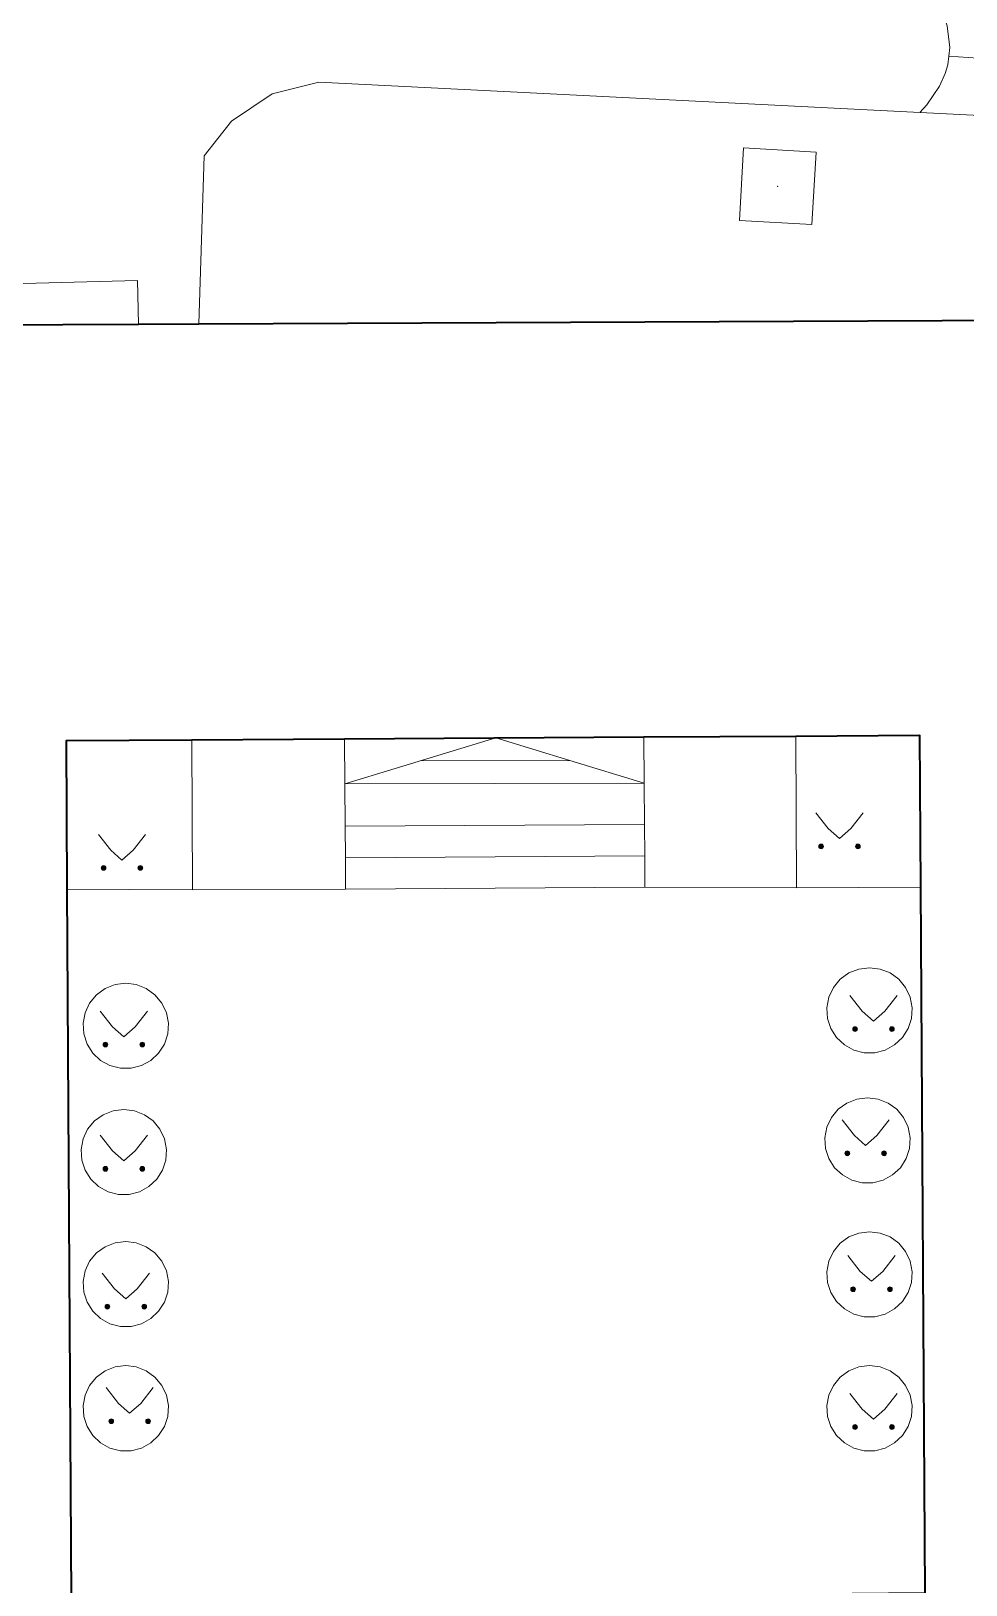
# Model space of a CAD drawing. Extents: x 1000 to 4000, y -5000 to -1000.
# Drawn here: x 1511.5 to 1550.1, y -4227.2 to -4163 of the extents above; entities that cross this region are included whole.
import ezdxf

# ---------------------------------------------------------------- set-up
doc = ezdxf.new("R2010")
doc.units = 0
doc.header["$MEASUREMENT"] = 0
for name, color, linetype in [('СЛОЙ_24', 7, 'CONTINUOUS'), ('СЛОЙ_3', 7, 'CONTINUOUS'), ('СЛОЙ_41', 7, 'CONTINUOUS'), ('СЛОЙ_50', 7, 'CONTINUOUS'), ('СЛОЙ_6', 7, 'CONTINUOUS'), ('СЛОЙ_7', 7, 'CONTINUOUS')]:
    doc.layers.add(name, color=color, linetype=linetype)

msp = doc.modelspace()

# ---------------------------------------------------------------- linework, layer by layer
at = {"layer": 'СЛОЙ_24', "color": 253, "linetype": 'Continuous', "lineweight": 0}
for p, q in [((1543.125, -4198.39), (1548.248, -4198.36)), ((1518.155, -4198.48), (1512.986, -4198.444))]:
    msp.add_line(p, q, dxfattribs=at)
for points in [[(1523.377, -4165.075), (1521.451, -4165.557), (1519.766, -4166.681), (1518.642, -4168.126), (1518.426, -4175.066)], [(1523.377, -4165.075), (1554.519, -4166.64), (1560.056, -4167.845), (1562.384, -4168.326)]]:
    msp.add_lwpolyline(points, dxfattribs=at)
for points in [[(1546.137, -4201.697), (1546.576, -4201.753), (1546.988, -4201.916), (1547.346, -4202.176), (1547.628, -4202.517), (1547.817, -4202.918), (1547.9, -4203.353), (1547.872, -4203.795), (1547.735, -4204.216), (1547.498, -4204.589), (1547.175, -4204.893), (1546.787, -4205.106), (1546.358, -4205.216), (1545.916, -4205.216), (1545.487, -4205.106), (1545.099, -4204.893), (1544.776, -4204.589), (1544.539, -4204.216), (1544.402, -4203.795), (1544.374, -4203.353), (1544.457, -4202.918), (1544.646, -4202.517), (1544.928, -4202.176), (1545.286, -4201.916), (1545.698, -4201.753)], [(1515.399, -4202.34), (1515.838, -4202.395), (1516.25, -4202.558), (1516.608, -4202.818), (1516.89, -4203.159), (1517.079, -4203.56), (1517.162, -4203.995), (1517.134, -4204.437), (1516.997, -4204.858), (1516.76, -4205.232), (1516.437, -4205.535), (1516.049, -4205.748), (1515.62, -4205.858), (1515.178, -4205.858), (1514.749, -4205.748), (1514.361, -4205.535), (1514.038, -4205.232), (1513.801, -4204.858), (1513.664, -4204.437), (1513.636, -4203.995), (1513.719, -4203.56), (1513.908, -4203.159), (1514.19, -4202.818), (1514.548, -4202.558), (1514.96, -4202.395)], [(1546.057, -4207.076), (1546.496, -4207.132), (1546.908, -4207.295), (1547.266, -4207.555), (1547.548, -4207.896), (1547.736, -4208.297), (1547.819, -4208.732), (1547.792, -4209.174), (1547.655, -4209.595), (1547.418, -4209.968), (1547.095, -4210.271), (1546.707, -4210.485), (1546.278, -4210.595), (1545.835, -4210.595), (1545.406, -4210.485), (1545.019, -4210.271), (1544.696, -4209.968), (1544.459, -4209.595), (1544.322, -4209.174), (1544.294, -4208.732), (1544.377, -4208.297), (1544.565, -4207.896), (1544.848, -4207.555), (1545.206, -4207.295), (1545.617, -4207.132)], [(1515.319, -4207.558), (1515.758, -4207.614), (1516.17, -4207.777), (1516.528, -4208.037), (1516.81, -4208.378), (1516.999, -4208.778), (1517.081, -4209.213), (1517.054, -4209.655), (1516.917, -4210.076), (1516.68, -4210.45), (1516.357, -4210.753), (1515.969, -4210.966), (1515.54, -4211.077), (1515.097, -4211.077), (1514.669, -4210.966), (1514.281, -4210.753), (1513.958, -4210.45), (1513.721, -4210.076), (1513.584, -4209.655), (1513.556, -4209.213), (1513.639, -4208.778), (1513.827, -4208.378), (1514.11, -4208.037), (1514.468, -4207.777), (1514.88, -4207.614)], [(1515.399, -4213.017), (1515.838, -4213.073), (1516.25, -4213.236), (1516.608, -4213.496), (1516.89, -4213.837), (1517.079, -4214.238), (1517.162, -4214.673), (1517.134, -4215.114), (1516.997, -4215.536), (1516.76, -4215.909), (1516.437, -4216.212), (1516.049, -4216.426), (1515.62, -4216.536), (1515.178, -4216.536), (1514.749, -4216.426), (1514.361, -4216.212), (1514.038, -4215.909), (1513.801, -4215.536), (1513.664, -4215.114), (1513.636, -4214.673), (1513.719, -4214.238), (1513.908, -4213.837), (1514.19, -4213.496), (1514.548, -4213.236), (1514.96, -4213.073)], [(1546.137, -4212.616), (1546.576, -4212.671), (1546.988, -4212.834), (1547.346, -4213.095), (1547.628, -4213.436), (1547.817, -4213.836), (1547.9, -4214.271), (1547.872, -4214.713), (1547.735, -4215.134), (1547.498, -4215.508), (1547.175, -4215.811), (1546.787, -4216.024), (1546.358, -4216.134), (1545.916, -4216.134), (1545.487, -4216.024), (1545.099, -4215.811), (1544.776, -4215.508), (1544.539, -4215.134), (1544.402, -4214.713), (1544.374, -4214.271), (1544.457, -4213.836), (1544.646, -4213.436), (1544.928, -4213.095), (1545.286, -4212.834), (1545.698, -4212.671)], [(1515.399, -4218.155), (1515.838, -4218.211), (1516.25, -4218.374), (1516.608, -4218.634), (1516.89, -4218.975), (1517.079, -4219.376), (1517.162, -4219.811), (1517.134, -4220.253), (1516.997, -4220.674), (1516.76, -4221.047), (1516.437, -4221.351), (1516.049, -4221.564), (1515.62, -4221.674), (1515.178, -4221.674), (1514.749, -4221.564), (1514.361, -4221.351), (1514.038, -4221.047), (1513.801, -4220.674), (1513.664, -4220.253), (1513.636, -4219.811), (1513.719, -4219.376), (1513.908, -4218.975), (1514.19, -4218.634), (1514.548, -4218.374), (1514.96, -4218.211)], [(1546.137, -4218.155), (1546.576, -4218.211), (1546.988, -4218.374), (1547.346, -4218.634), (1547.628, -4218.975), (1547.817, -4219.376), (1547.9, -4219.811), (1547.872, -4220.253), (1547.735, -4220.674), (1547.498, -4221.047), (1547.175, -4221.351), (1546.787, -4221.564), (1546.358, -4221.674), (1545.916, -4221.674), (1545.487, -4221.564), (1545.099, -4221.351), (1544.776, -4221.047), (1544.539, -4220.674), (1544.402, -4220.253), (1544.374, -4219.811), (1544.457, -4219.376), (1544.646, -4218.975), (1544.928, -4218.634), (1545.286, -4218.374), (1545.698, -4218.211)]]:
    msp.add_lwpolyline(points, close=True, dxfattribs=at)
at = {"layer": 'СЛОЙ_3', "color": 253, "linetype": 'Continuous', "lineweight": 0}
for p, q in [((1540.76, -4170.788), (1540.933, -4167.793)), ((1540.933, -4167.793), (1543.928, -4167.967)), ((1543.755, -4170.962), (1543.928, -4167.967)), ((1543.755, -4170.962), (1540.76, -4170.788))]:
    msp.add_line(p, q, dxfattribs=at)
msp.add_point((1542.344, -4169.378), dxfattribs=at)
at = {"layer": 'СЛОЙ_41', "color": 253, "linetype": 'Continuous', "lineweight": 0}
for p, q in [((1543.924, -4195.295), (1544.434, -4195.945)), ((1545.874, -4195.295), (1545.364, -4195.945)), ((1514.269, -4196.184), (1514.779, -4196.834)), ((1516.219, -4196.184), (1515.709, -4196.834)), ((1544.434, -4195.945), (1544.894, -4196.355)), ((1545.364, -4195.945), (1544.894, -4196.355)), ((1514.779, -4196.834), (1515.239, -4197.244)), ((1515.709, -4196.834), (1515.239, -4197.244)), ((1545.328, -4202.848), (1545.838, -4203.498)), ((1547.278, -4202.848), (1546.768, -4203.498)), ((1514.349, -4203.49), (1514.859, -4204.14)), ((1516.299, -4203.49), (1515.789, -4204.14)), ((1545.838, -4203.498), (1546.298, -4203.908)), ((1546.768, -4203.498), (1546.298, -4203.908)), ((1514.859, -4204.14), (1515.319, -4204.55)), ((1515.789, -4204.14), (1515.319, -4204.55)), ((1545.007, -4207.986), (1545.517, -4208.636)), ((1546.957, -4207.986), (1546.447, -4208.636)), ((1514.349, -4208.628), (1514.859, -4209.278)), ((1516.299, -4208.628), (1515.789, -4209.278)), ((1545.517, -4208.636), (1545.977, -4209.046)), ((1546.447, -4208.636), (1545.977, -4209.046)), ((1514.859, -4209.278), (1515.319, -4209.688)), ((1515.789, -4209.278), (1515.319, -4209.688)), ((1545.248, -4213.606), (1545.758, -4214.256)), ((1547.198, -4213.606), (1546.688, -4214.256)), ((1514.429, -4214.328), (1514.939, -4214.978)), ((1516.379, -4214.328), (1515.869, -4214.978)), ((1545.758, -4214.256), (1546.218, -4214.666)), ((1546.688, -4214.256), (1546.218, -4214.666)), ((1514.939, -4214.978), (1515.399, -4215.388)), ((1515.869, -4214.978), (1515.399, -4215.388)), ((1514.59, -4219.065), (1515.1, -4219.715)), ((1516.54, -4219.065), (1516.03, -4219.715)), ((1545.328, -4219.306), (1545.838, -4219.956)), ((1547.278, -4219.306), (1546.768, -4219.956)), ((1515.1, -4219.715), (1515.56, -4220.125)), ((1516.03, -4219.715), (1515.56, -4220.125)), ((1545.838, -4219.956), (1546.298, -4220.366)), ((1546.768, -4219.956), (1546.298, -4220.366))]:
    msp.add_line(p, q, dxfattribs=at)
for centre in [(1544.138, -4196.683), (1545.659, -4196.683), (1514.483, -4197.572), (1516.004, -4197.572), (1545.542, -4204.236), (1547.063, -4204.236), (1514.563, -4204.878), (1516.084, -4204.878), (1545.221, -4209.374), (1546.742, -4209.374), (1514.563, -4210.016), (1516.084, -4210.016), (1545.462, -4214.994), (1546.983, -4214.994), (1514.643, -4215.716), (1516.164, -4215.716), (1514.804, -4220.453), (1516.325, -4220.453), (1545.542, -4220.694), (1547.063, -4220.694)]:
    msp.add_circle(centre, 0.0976, dxfattribs=at)
for points in [[(1544.042, -4196.702), (1544.04, -4196.683), (1544.042, -4196.664)], [(1544.047, -4196.72), (1544.042, -4196.664), (1544.047, -4196.646)], [(1544.042, -4196.702), (1544.042, -4196.664), (1544.047, -4196.72)], [(1544.056, -4196.737), (1544.047, -4196.646), (1544.056, -4196.629)], [(1544.047, -4196.72), (1544.047, -4196.646), (1544.056, -4196.737)], [(1544.069, -4196.752), (1544.056, -4196.629), (1544.069, -4196.614)], [(1544.056, -4196.737), (1544.056, -4196.629), (1544.069, -4196.752)], [(1544.083, -4196.764), (1544.069, -4196.614), (1544.083, -4196.602)], [(1544.069, -4196.752), (1544.069, -4196.614), (1544.083, -4196.764)], [(1544.1, -4196.773), (1544.083, -4196.602), (1544.1, -4196.593)], [(1544.083, -4196.764), (1544.083, -4196.602), (1544.1, -4196.773)], [(1544.119, -4196.779), (1544.1, -4196.593), (1544.119, -4196.587)], [(1544.1, -4196.773), (1544.1, -4196.593), (1544.119, -4196.779)], [(1544.138, -4196.781), (1544.119, -4196.587), (1544.138, -4196.585)], [(1544.119, -4196.779), (1544.119, -4196.587), (1544.138, -4196.781)], [(1545.563, -4196.702), (1545.561, -4196.683), (1545.563, -4196.664)], [(1545.568, -4196.72), (1545.563, -4196.664), (1545.568, -4196.646)], [(1545.563, -4196.702), (1545.563, -4196.664), (1545.568, -4196.72)], [(1545.577, -4196.737), (1545.568, -4196.646), (1545.577, -4196.629)], [(1545.568, -4196.72), (1545.568, -4196.646), (1545.577, -4196.737)], [(1545.59, -4196.752), (1545.577, -4196.629), (1545.59, -4196.614)], [(1545.577, -4196.737), (1545.577, -4196.629), (1545.59, -4196.752)], [(1545.604, -4196.764), (1545.59, -4196.614), (1545.604, -4196.602)], [(1545.59, -4196.752), (1545.59, -4196.614), (1545.604, -4196.764)], [(1545.621, -4196.773), (1545.604, -4196.602), (1545.621, -4196.593)], [(1545.604, -4196.764), (1545.604, -4196.602), (1545.621, -4196.773)], [(1545.64, -4196.779), (1545.621, -4196.593), (1545.64, -4196.587)], [(1545.621, -4196.773), (1545.621, -4196.593), (1545.64, -4196.779)], [(1545.659, -4196.781), (1545.64, -4196.587), (1545.659, -4196.585)], [(1545.64, -4196.779), (1545.64, -4196.587), (1545.659, -4196.781)], [(1514.387, -4197.591), (1514.385, -4197.572), (1514.387, -4197.553)], [(1514.392, -4197.609), (1514.387, -4197.553), (1514.392, -4197.535)], [(1514.387, -4197.591), (1514.387, -4197.553), (1514.392, -4197.609)], [(1514.401, -4197.626), (1514.392, -4197.535), (1514.401, -4197.518)], [(1514.392, -4197.609), (1514.392, -4197.535), (1514.401, -4197.626)], [(1514.414, -4197.641), (1514.401, -4197.518), (1514.414, -4197.503)], [(1514.401, -4197.626), (1514.401, -4197.518), (1514.414, -4197.641)], [(1514.428, -4197.653), (1514.414, -4197.503), (1514.428, -4197.491)], [(1514.414, -4197.641), (1514.414, -4197.503), (1514.428, -4197.653)], [(1514.445, -4197.662), (1514.428, -4197.491), (1514.445, -4197.482)], [(1514.428, -4197.653), (1514.428, -4197.491), (1514.445, -4197.662)], [(1514.464, -4197.668), (1514.445, -4197.482), (1514.464, -4197.476)], [(1514.445, -4197.662), (1514.445, -4197.482), (1514.464, -4197.668)], [(1514.483, -4197.67), (1514.464, -4197.476), (1514.483, -4197.474)], [(1514.464, -4197.668), (1514.464, -4197.476), (1514.483, -4197.67)], [(1515.908, -4197.591), (1515.906, -4197.572), (1515.908, -4197.553)], [(1515.913, -4197.609), (1515.908, -4197.553), (1515.913, -4197.535)], [(1515.908, -4197.591), (1515.908, -4197.553), (1515.913, -4197.609)], [(1515.922, -4197.626), (1515.913, -4197.535), (1515.922, -4197.518)], [(1515.913, -4197.609), (1515.913, -4197.535), (1515.922, -4197.626)], [(1515.935, -4197.641), (1515.922, -4197.518), (1515.935, -4197.503)], [(1515.922, -4197.626), (1515.922, -4197.518), (1515.935, -4197.641)], [(1515.949, -4197.653), (1515.935, -4197.503), (1515.949, -4197.491)], [(1515.935, -4197.641), (1515.935, -4197.503), (1515.949, -4197.653)], [(1515.966, -4197.662), (1515.949, -4197.491), (1515.966, -4197.482)], [(1515.949, -4197.653), (1515.949, -4197.491), (1515.966, -4197.662)], [(1515.985, -4197.668), (1515.966, -4197.482), (1515.985, -4197.476)], [(1515.966, -4197.662), (1515.966, -4197.482), (1515.985, -4197.668)], [(1516.004, -4197.67), (1515.985, -4197.476), (1516.004, -4197.474)], [(1515.985, -4197.668), (1515.985, -4197.476), (1516.004, -4197.67)], [(1545.451, -4204.273), (1545.446, -4204.217), (1545.451, -4204.199)], [(1545.46, -4204.29), (1545.451, -4204.199), (1545.46, -4204.182)], [(1545.451, -4204.273), (1545.451, -4204.199), (1545.46, -4204.29)], [(1545.473, -4204.305), (1545.46, -4204.182), (1545.473, -4204.167)], [(1545.46, -4204.29), (1545.46, -4204.182), (1545.473, -4204.305)], [(1545.487, -4204.317), (1545.473, -4204.167), (1545.487, -4204.155)], [(1545.473, -4204.305), (1545.473, -4204.167), (1545.487, -4204.317)], [(1545.504, -4204.326), (1545.487, -4204.155), (1545.504, -4204.146)], [(1545.487, -4204.317), (1545.487, -4204.155), (1545.504, -4204.326)], [(1545.523, -4204.332), (1545.504, -4204.146), (1545.523, -4204.14)], [(1545.504, -4204.326), (1545.504, -4204.146), (1545.523, -4204.332)], [(1545.542, -4204.334), (1545.523, -4204.14), (1545.542, -4204.138)], [(1545.523, -4204.332), (1545.523, -4204.14), (1545.542, -4204.334)], [(1546.972, -4204.273), (1546.967, -4204.217), (1546.972, -4204.199)], [(1546.981, -4204.29), (1546.972, -4204.199), (1546.981, -4204.182)], [(1546.972, -4204.273), (1546.972, -4204.199), (1546.981, -4204.29)], [(1546.994, -4204.305), (1546.981, -4204.182), (1546.994, -4204.167)], [(1546.981, -4204.29), (1546.981, -4204.182), (1546.994, -4204.305)], [(1547.008, -4204.317), (1546.994, -4204.167), (1547.008, -4204.155)], [(1546.994, -4204.305), (1546.994, -4204.167), (1547.008, -4204.317)], [(1547.025, -4204.326), (1547.008, -4204.155), (1547.025, -4204.146)], [(1547.008, -4204.317), (1547.008, -4204.155), (1547.025, -4204.326)], [(1547.044, -4204.332), (1547.025, -4204.146), (1547.044, -4204.14)], [(1547.025, -4204.326), (1547.025, -4204.146), (1547.044, -4204.332)], [(1547.063, -4204.334), (1547.044, -4204.14), (1547.063, -4204.138)], [(1547.044, -4204.332), (1547.044, -4204.14), (1547.063, -4204.334)], [(1514.472, -4204.915), (1514.467, -4204.859), (1514.472, -4204.841)], [(1514.481, -4204.932), (1514.472, -4204.841), (1514.481, -4204.824)], [(1514.472, -4204.915), (1514.472, -4204.841), (1514.481, -4204.932)], [(1514.494, -4204.947), (1514.481, -4204.824), (1514.494, -4204.809)], [(1514.481, -4204.932), (1514.481, -4204.824), (1514.494, -4204.947)], [(1514.508, -4204.959), (1514.494, -4204.809), (1514.508, -4204.797)], [(1514.494, -4204.947), (1514.494, -4204.809), (1514.508, -4204.959)], [(1514.525, -4204.968), (1514.508, -4204.797), (1514.525, -4204.788)], [(1514.508, -4204.959), (1514.508, -4204.797), (1514.525, -4204.968)], [(1514.544, -4204.974), (1514.525, -4204.788), (1514.544, -4204.782)], [(1514.525, -4204.968), (1514.525, -4204.788), (1514.544, -4204.974)], [(1514.563, -4204.976), (1514.544, -4204.782), (1514.563, -4204.78)], [(1514.544, -4204.974), (1514.544, -4204.782), (1514.563, -4204.976)], [(1515.993, -4204.915), (1515.988, -4204.859), (1515.993, -4204.841)], [(1516.002, -4204.932), (1515.993, -4204.841), (1516.002, -4204.824)], [(1515.993, -4204.915), (1515.993, -4204.841), (1516.002, -4204.932)], [(1516.015, -4204.947), (1516.002, -4204.824), (1516.015, -4204.809)], [(1516.002, -4204.932), (1516.002, -4204.824), (1516.015, -4204.947)], [(1516.029, -4204.959), (1516.015, -4204.809), (1516.029, -4204.797)], [(1516.015, -4204.947), (1516.015, -4204.809), (1516.029, -4204.959)], [(1516.046, -4204.968), (1516.029, -4204.797), (1516.046, -4204.788)], [(1516.029, -4204.959), (1516.029, -4204.797), (1516.046, -4204.968)], [(1516.065, -4204.974), (1516.046, -4204.788), (1516.065, -4204.782)], [(1516.046, -4204.968), (1516.046, -4204.788), (1516.065, -4204.974)], [(1516.084, -4204.976), (1516.065, -4204.782), (1516.084, -4204.78)], [(1516.065, -4204.974), (1516.065, -4204.782), (1516.084, -4204.976)], [(1545.446, -4204.255), (1545.444, -4204.236), (1545.446, -4204.217)], [(1545.446, -4204.255), (1545.446, -4204.217), (1545.451, -4204.273)], [(1546.967, -4204.255), (1546.965, -4204.236), (1546.967, -4204.217)], [(1546.967, -4204.255), (1546.967, -4204.217), (1546.972, -4204.273)], [(1514.467, -4204.897), (1514.465, -4204.878), (1514.467, -4204.859)], [(1514.467, -4204.897), (1514.467, -4204.859), (1514.472, -4204.915)], [(1515.988, -4204.897), (1515.986, -4204.878), (1515.988, -4204.859)], [(1515.988, -4204.897), (1515.988, -4204.859), (1515.993, -4204.915)], [(1545.125, -4209.393), (1545.123, -4209.374), (1545.125, -4209.355)], [(1545.13, -4209.411), (1545.125, -4209.355), (1545.13, -4209.337)], [(1545.125, -4209.393), (1545.125, -4209.355), (1545.13, -4209.411)], [(1545.139, -4209.428), (1545.13, -4209.337), (1545.139, -4209.32)], [(1545.13, -4209.411), (1545.13, -4209.337), (1545.139, -4209.428)], [(1545.152, -4209.443), (1545.139, -4209.32), (1545.152, -4209.305)], [(1545.139, -4209.428), (1545.139, -4209.32), (1545.152, -4209.443)], [(1545.166, -4209.455), (1545.152, -4209.305), (1545.166, -4209.293)], [(1545.152, -4209.443), (1545.152, -4209.305), (1545.166, -4209.455)], [(1545.183, -4209.464), (1545.166, -4209.293), (1545.183, -4209.284)], [(1545.166, -4209.455), (1545.166, -4209.293), (1545.183, -4209.464)], [(1545.202, -4209.47), (1545.183, -4209.284), (1545.202, -4209.278)], [(1545.183, -4209.464), (1545.183, -4209.284), (1545.202, -4209.47)], [(1545.221, -4209.472), (1545.202, -4209.278), (1545.221, -4209.276)], [(1545.202, -4209.47), (1545.202, -4209.278), (1545.221, -4209.472)], [(1546.646, -4209.393), (1546.644, -4209.374), (1546.646, -4209.355)], [(1546.651, -4209.411), (1546.646, -4209.355), (1546.651, -4209.337)], [(1546.646, -4209.393), (1546.646, -4209.355), (1546.651, -4209.411)], [(1546.66, -4209.428), (1546.651, -4209.337), (1546.66, -4209.32)], [(1546.651, -4209.411), (1546.651, -4209.337), (1546.66, -4209.428)], [(1546.673, -4209.443), (1546.66, -4209.32), (1546.673, -4209.305)], [(1546.66, -4209.428), (1546.66, -4209.32), (1546.673, -4209.443)], [(1546.687, -4209.455), (1546.673, -4209.305), (1546.687, -4209.293)], [(1546.673, -4209.443), (1546.673, -4209.305), (1546.687, -4209.455)], [(1546.704, -4209.464), (1546.687, -4209.293), (1546.704, -4209.284)], [(1546.687, -4209.455), (1546.687, -4209.293), (1546.704, -4209.464)], [(1546.723, -4209.47), (1546.704, -4209.284), (1546.723, -4209.278)], [(1546.704, -4209.464), (1546.704, -4209.284), (1546.723, -4209.47)], [(1546.742, -4209.472), (1546.723, -4209.278), (1546.742, -4209.276)], [(1546.723, -4209.47), (1546.723, -4209.278), (1546.742, -4209.472)], [(1514.467, -4210.035), (1514.465, -4210.016), (1514.467, -4209.997)], [(1514.472, -4210.053), (1514.467, -4209.997), (1514.472, -4209.979)], [(1514.467, -4210.035), (1514.467, -4209.997), (1514.472, -4210.053)], [(1514.481, -4210.07), (1514.472, -4209.979), (1514.481, -4209.962)], [(1514.472, -4210.053), (1514.472, -4209.979), (1514.481, -4210.07)], [(1514.494, -4210.085), (1514.481, -4209.962), (1514.494, -4209.947)], [(1514.481, -4210.07), (1514.481, -4209.962), (1514.494, -4210.085)], [(1514.508, -4210.097), (1514.494, -4209.947), (1514.508, -4209.935)], [(1514.494, -4210.085), (1514.494, -4209.947), (1514.508, -4210.097)], [(1514.525, -4210.106), (1514.508, -4209.935), (1514.525, -4209.926)], [(1514.508, -4210.097), (1514.508, -4209.935), (1514.525, -4210.106)], [(1514.544, -4210.112), (1514.525, -4209.926), (1514.544, -4209.92)], [(1514.525, -4210.106), (1514.525, -4209.926), (1514.544, -4210.112)], [(1514.563, -4210.114), (1514.544, -4209.92), (1514.563, -4209.918)], [(1514.544, -4210.112), (1514.544, -4209.92), (1514.563, -4210.114)], [(1515.988, -4210.035), (1515.986, -4210.016), (1515.988, -4209.997)], [(1515.993, -4210.053), (1515.988, -4209.997), (1515.993, -4209.979)], [(1515.988, -4210.035), (1515.988, -4209.997), (1515.993, -4210.053)], [(1516.002, -4210.07), (1515.993, -4209.979), (1516.002, -4209.962)], [(1515.993, -4210.053), (1515.993, -4209.979), (1516.002, -4210.07)], [(1516.015, -4210.085), (1516.002, -4209.962), (1516.015, -4209.947)], [(1516.002, -4210.07), (1516.002, -4209.962), (1516.015, -4210.085)], [(1516.029, -4210.097), (1516.015, -4209.947), (1516.029, -4209.935)], [(1516.015, -4210.085), (1516.015, -4209.947), (1516.029, -4210.097)], [(1516.046, -4210.106), (1516.029, -4209.935), (1516.046, -4209.926)], [(1516.029, -4210.097), (1516.029, -4209.935), (1516.046, -4210.106)], [(1516.065, -4210.112), (1516.046, -4209.926), (1516.065, -4209.92)], [(1516.046, -4210.106), (1516.046, -4209.926), (1516.065, -4210.112)], [(1516.084, -4210.114), (1516.065, -4209.92), (1516.084, -4209.918)], [(1516.065, -4210.112), (1516.065, -4209.92), (1516.084, -4210.114)], [(1545.366, -4215.013), (1545.364, -4214.994), (1545.366, -4214.975)], [(1545.371, -4215.031), (1545.366, -4214.975), (1545.371, -4214.957)], [(1545.366, -4215.013), (1545.366, -4214.975), (1545.371, -4215.031)], [(1545.38, -4215.048), (1545.371, -4214.957), (1545.38, -4214.94)], [(1545.371, -4215.031), (1545.371, -4214.957), (1545.38, -4215.048)], [(1545.393, -4215.063), (1545.38, -4214.94), (1545.393, -4214.925)], [(1545.38, -4215.048), (1545.38, -4214.94), (1545.393, -4215.063)], [(1545.407, -4215.075), (1545.393, -4214.925), (1545.407, -4214.913)], [(1545.393, -4215.063), (1545.393, -4214.925), (1545.407, -4215.075)], [(1545.424, -4215.084), (1545.407, -4214.913), (1545.424, -4214.904)], [(1545.407, -4215.075), (1545.407, -4214.913), (1545.424, -4215.084)], [(1545.443, -4215.09), (1545.424, -4214.904), (1545.443, -4214.898)], [(1545.424, -4215.084), (1545.424, -4214.904), (1545.443, -4215.09)], [(1545.462, -4215.092), (1545.443, -4214.898), (1545.462, -4214.896)], [(1545.443, -4215.09), (1545.443, -4214.898), (1545.462, -4215.092)], [(1546.887, -4215.013), (1546.885, -4214.994), (1546.887, -4214.975)], [(1546.892, -4215.031), (1546.887, -4214.975), (1546.892, -4214.957)], [(1546.887, -4215.013), (1546.887, -4214.975), (1546.892, -4215.031)], [(1546.901, -4215.048), (1546.892, -4214.957), (1546.901, -4214.94)], [(1546.892, -4215.031), (1546.892, -4214.957), (1546.901, -4215.048)], [(1546.914, -4215.063), (1546.901, -4214.94), (1546.914, -4214.925)], [(1546.901, -4215.048), (1546.901, -4214.94), (1546.914, -4215.063)], [(1546.928, -4215.075), (1546.914, -4214.925), (1546.928, -4214.913)], [(1546.914, -4215.063), (1546.914, -4214.925), (1546.928, -4215.075)], [(1546.945, -4215.084), (1546.928, -4214.913), (1546.945, -4214.904)], [(1546.928, -4215.075), (1546.928, -4214.913), (1546.945, -4215.084)], [(1546.964, -4215.09), (1546.945, -4214.904), (1546.964, -4214.898)], [(1546.945, -4215.084), (1546.945, -4214.904), (1546.964, -4215.09)], [(1546.983, -4215.092), (1546.964, -4214.898), (1546.983, -4214.896)], [(1546.964, -4215.09), (1546.964, -4214.898), (1546.983, -4215.092)], [(1514.547, -4215.735), (1514.545, -4215.716), (1514.547, -4215.697)], [(1514.552, -4215.753), (1514.547, -4215.697), (1514.552, -4215.679)], [(1514.547, -4215.735), (1514.547, -4215.697), (1514.552, -4215.753)], [(1514.561, -4215.77), (1514.552, -4215.679), (1514.561, -4215.662)], [(1514.552, -4215.753), (1514.552, -4215.679), (1514.561, -4215.77)], [(1514.574, -4215.785), (1514.561, -4215.662), (1514.574, -4215.647)], [(1514.561, -4215.77), (1514.561, -4215.662), (1514.574, -4215.785)], [(1514.588, -4215.797), (1514.574, -4215.647), (1514.588, -4215.635)], [(1514.574, -4215.785), (1514.574, -4215.647), (1514.588, -4215.797)], [(1514.605, -4215.806), (1514.588, -4215.635), (1514.605, -4215.626)], [(1514.588, -4215.797), (1514.588, -4215.635), (1514.605, -4215.806)], [(1514.624, -4215.812), (1514.605, -4215.626), (1514.624, -4215.62)], [(1514.605, -4215.806), (1514.605, -4215.626), (1514.624, -4215.812)], [(1514.643, -4215.814), (1514.624, -4215.62), (1514.643, -4215.618)], [(1514.624, -4215.812), (1514.624, -4215.62), (1514.643, -4215.814)], [(1516.068, -4215.735), (1516.066, -4215.716), (1516.068, -4215.697)], [(1516.073, -4215.753), (1516.068, -4215.697), (1516.073, -4215.679)], [(1516.068, -4215.735), (1516.068, -4215.697), (1516.073, -4215.753)], [(1516.082, -4215.77), (1516.073, -4215.679), (1516.082, -4215.662)], [(1516.073, -4215.753), (1516.073, -4215.679), (1516.082, -4215.77)], [(1516.095, -4215.785), (1516.082, -4215.662), (1516.095, -4215.647)], [(1516.082, -4215.77), (1516.082, -4215.662), (1516.095, -4215.785)], [(1516.109, -4215.797), (1516.095, -4215.647), (1516.109, -4215.635)], [(1516.095, -4215.785), (1516.095, -4215.647), (1516.109, -4215.797)], [(1516.126, -4215.806), (1516.109, -4215.635), (1516.126, -4215.626)], [(1516.109, -4215.797), (1516.109, -4215.635), (1516.126, -4215.806)], [(1516.145, -4215.812), (1516.126, -4215.626), (1516.145, -4215.62)], [(1516.126, -4215.806), (1516.126, -4215.626), (1516.145, -4215.812)], [(1516.164, -4215.814), (1516.145, -4215.62), (1516.164, -4215.618)], [(1516.145, -4215.812), (1516.145, -4215.62), (1516.164, -4215.814)], [(1514.708, -4220.472), (1514.706, -4220.453), (1514.708, -4220.434)], [(1514.713, -4220.49), (1514.708, -4220.434), (1514.713, -4220.416)], [(1514.708, -4220.472), (1514.708, -4220.434), (1514.713, -4220.49)], [(1514.722, -4220.507), (1514.713, -4220.416), (1514.722, -4220.399)], [(1514.713, -4220.49), (1514.713, -4220.416), (1514.722, -4220.507)], [(1514.735, -4220.522), (1514.722, -4220.399), (1514.735, -4220.384)], [(1514.722, -4220.507), (1514.722, -4220.399), (1514.735, -4220.522)], [(1514.749, -4220.534), (1514.735, -4220.384), (1514.749, -4220.372)], [(1514.735, -4220.522), (1514.735, -4220.384), (1514.749, -4220.534)], [(1514.766, -4220.543), (1514.749, -4220.372), (1514.766, -4220.363)], [(1514.749, -4220.534), (1514.749, -4220.372), (1514.766, -4220.543)], [(1514.785, -4220.549), (1514.766, -4220.363), (1514.785, -4220.357)], [(1514.766, -4220.543), (1514.766, -4220.363), (1514.785, -4220.549)], [(1514.804, -4220.551), (1514.785, -4220.357), (1514.804, -4220.355)], [(1514.785, -4220.549), (1514.785, -4220.357), (1514.804, -4220.551)], [(1516.229, -4220.472), (1516.227, -4220.453), (1516.229, -4220.434)], [(1516.234, -4220.49), (1516.229, -4220.434), (1516.234, -4220.416)], [(1516.229, -4220.472), (1516.229, -4220.434), (1516.234, -4220.49)], [(1516.243, -4220.507), (1516.234, -4220.416), (1516.243, -4220.399)], [(1516.234, -4220.49), (1516.234, -4220.416), (1516.243, -4220.507)], [(1516.256, -4220.522), (1516.243, -4220.399), (1516.256, -4220.384)], [(1516.243, -4220.507), (1516.243, -4220.399), (1516.256, -4220.522)], [(1516.27, -4220.534), (1516.256, -4220.384), (1516.27, -4220.372)], [(1516.256, -4220.522), (1516.256, -4220.384), (1516.27, -4220.534)], [(1516.287, -4220.543), (1516.27, -4220.372), (1516.287, -4220.363)], [(1516.27, -4220.534), (1516.27, -4220.372), (1516.287, -4220.543)], [(1516.306, -4220.549), (1516.287, -4220.363), (1516.306, -4220.357)], [(1516.287, -4220.543), (1516.287, -4220.363), (1516.306, -4220.549)], [(1516.325, -4220.551), (1516.306, -4220.357), (1516.325, -4220.355)], [(1516.306, -4220.549), (1516.306, -4220.357), (1516.325, -4220.551)], [(1545.446, -4220.713), (1545.444, -4220.694), (1545.446, -4220.675)], [(1545.451, -4220.731), (1545.446, -4220.675), (1545.451, -4220.657)], [(1545.446, -4220.713), (1545.446, -4220.675), (1545.451, -4220.731)], [(1545.46, -4220.748), (1545.451, -4220.657), (1545.46, -4220.64)], [(1545.451, -4220.731), (1545.451, -4220.657), (1545.46, -4220.748)], [(1545.473, -4220.763), (1545.46, -4220.64), (1545.473, -4220.625)], [(1545.46, -4220.748), (1545.46, -4220.64), (1545.473, -4220.763)], [(1545.487, -4220.775), (1545.473, -4220.625), (1545.487, -4220.613)], [(1545.473, -4220.763), (1545.473, -4220.625), (1545.487, -4220.775)], [(1545.504, -4220.784), (1545.487, -4220.613), (1545.504, -4220.604)], [(1545.487, -4220.775), (1545.487, -4220.613), (1545.504, -4220.784)], [(1545.523, -4220.79), (1545.504, -4220.604), (1545.523, -4220.598)], [(1545.504, -4220.784), (1545.504, -4220.604), (1545.523, -4220.79)], [(1545.542, -4220.792), (1545.523, -4220.598), (1545.542, -4220.596)], [(1545.523, -4220.79), (1545.523, -4220.598), (1545.542, -4220.792)], [(1546.967, -4220.713), (1546.965, -4220.694), (1546.967, -4220.675)], [(1546.972, -4220.731), (1546.967, -4220.675), (1546.972, -4220.657)], [(1546.967, -4220.713), (1546.967, -4220.675), (1546.972, -4220.731)], [(1546.981, -4220.748), (1546.972, -4220.657), (1546.981, -4220.64)], [(1546.972, -4220.731), (1546.972, -4220.657), (1546.981, -4220.748)], [(1546.994, -4220.763), (1546.981, -4220.64), (1546.994, -4220.625)], [(1546.981, -4220.748), (1546.981, -4220.64), (1546.994, -4220.763)], [(1547.008, -4220.775), (1546.994, -4220.625), (1547.008, -4220.613)], [(1546.994, -4220.763), (1546.994, -4220.625), (1547.008, -4220.775)], [(1547.025, -4220.784), (1547.008, -4220.613), (1547.025, -4220.604)], [(1547.008, -4220.775), (1547.008, -4220.613), (1547.025, -4220.784)], [(1547.044, -4220.79), (1547.025, -4220.604), (1547.044, -4220.598)], [(1547.025, -4220.784), (1547.025, -4220.604), (1547.044, -4220.79)], [(1547.063, -4220.792), (1547.044, -4220.598), (1547.063, -4220.596)], [(1547.044, -4220.79), (1547.044, -4220.598), (1547.063, -4220.792)]]:
    msp.add_solid(points, dxfattribs=at)
at = {"layer": 'СЛОЙ_41', "color": 253, "linetype": 'Continuous', "lineweight": 0, "extrusion": (0, 0, -1)}
for points in [[(-1544.138, -4196.781), (-1544.138, -4196.585), (-1544.157, -4196.779)], [(-1544.157, -4196.779), (-1544.138, -4196.585), (-1544.157, -4196.587)], [(-1544.157, -4196.779), (-1544.157, -4196.587), (-1544.175, -4196.773)], [(-1544.175, -4196.773), (-1544.157, -4196.587), (-1544.175, -4196.593)], [(-1544.175, -4196.773), (-1544.175, -4196.593), (-1544.192, -4196.764)], [(-1544.192, -4196.764), (-1544.175, -4196.593), (-1544.192, -4196.602)], [(-1544.192, -4196.764), (-1544.192, -4196.602), (-1544.207, -4196.752)], [(-1544.207, -4196.752), (-1544.192, -4196.602), (-1544.207, -4196.614)], [(-1544.207, -4196.752), (-1544.207, -4196.614), (-1544.219, -4196.737)], [(-1544.219, -4196.737), (-1544.207, -4196.614), (-1544.219, -4196.629)], [(-1544.219, -4196.737), (-1544.219, -4196.629), (-1544.228, -4196.72)], [(-1544.228, -4196.72), (-1544.219, -4196.629), (-1544.228, -4196.646)], [(-1544.228, -4196.72), (-1544.228, -4196.646), (-1544.233, -4196.702)], [(-1544.233, -4196.702), (-1544.228, -4196.646), (-1544.233, -4196.664)], [(-1544.233, -4196.702), (-1544.233, -4196.664), (-1544.235, -4196.683)], [(-1545.659, -4196.781), (-1545.659, -4196.585), (-1545.678, -4196.779)], [(-1545.678, -4196.779), (-1545.659, -4196.585), (-1545.678, -4196.587)], [(-1545.678, -4196.779), (-1545.678, -4196.587), (-1545.696, -4196.773)], [(-1545.696, -4196.773), (-1545.678, -4196.587), (-1545.696, -4196.593)], [(-1545.696, -4196.773), (-1545.696, -4196.593), (-1545.713, -4196.764)], [(-1545.713, -4196.764), (-1545.696, -4196.593), (-1545.713, -4196.602)], [(-1545.713, -4196.764), (-1545.713, -4196.602), (-1545.728, -4196.752)], [(-1545.728, -4196.752), (-1545.713, -4196.602), (-1545.728, -4196.614)], [(-1545.728, -4196.752), (-1545.728, -4196.614), (-1545.74, -4196.737)], [(-1545.74, -4196.737), (-1545.728, -4196.614), (-1545.74, -4196.629)], [(-1545.74, -4196.737), (-1545.74, -4196.629), (-1545.749, -4196.72)], [(-1545.749, -4196.72), (-1545.74, -4196.629), (-1545.749, -4196.646)], [(-1545.749, -4196.72), (-1545.749, -4196.646), (-1545.754, -4196.702)], [(-1545.754, -4196.702), (-1545.749, -4196.646), (-1545.754, -4196.664)], [(-1545.754, -4196.702), (-1545.754, -4196.664), (-1545.756, -4196.683)], [(-1514.483, -4197.67), (-1514.483, -4197.474), (-1514.502, -4197.668)], [(-1514.502, -4197.668), (-1514.483, -4197.474), (-1514.502, -4197.476)], [(-1514.502, -4197.668), (-1514.502, -4197.476), (-1514.52, -4197.662)], [(-1514.52, -4197.662), (-1514.502, -4197.476), (-1514.52, -4197.482)], [(-1514.52, -4197.662), (-1514.52, -4197.482), (-1514.537, -4197.653)], [(-1514.537, -4197.653), (-1514.52, -4197.482), (-1514.537, -4197.491)], [(-1514.537, -4197.653), (-1514.537, -4197.491), (-1514.552, -4197.641)], [(-1514.552, -4197.641), (-1514.537, -4197.491), (-1514.552, -4197.503)], [(-1514.552, -4197.641), (-1514.552, -4197.503), (-1514.564, -4197.626)], [(-1514.564, -4197.626), (-1514.552, -4197.503), (-1514.564, -4197.518)], [(-1514.564, -4197.626), (-1514.564, -4197.518), (-1514.573, -4197.609)], [(-1514.573, -4197.609), (-1514.564, -4197.518), (-1514.573, -4197.535)], [(-1514.573, -4197.609), (-1514.573, -4197.535), (-1514.578, -4197.591)], [(-1514.578, -4197.591), (-1514.573, -4197.535), (-1514.578, -4197.553)], [(-1514.578, -4197.591), (-1514.578, -4197.553), (-1514.58, -4197.572)], [(-1516.004, -4197.67), (-1516.004, -4197.474), (-1516.023, -4197.668)], [(-1516.023, -4197.668), (-1516.004, -4197.474), (-1516.023, -4197.476)], [(-1516.023, -4197.668), (-1516.023, -4197.476), (-1516.041, -4197.662)], [(-1516.041, -4197.662), (-1516.023, -4197.476), (-1516.041, -4197.482)], [(-1516.041, -4197.662), (-1516.041, -4197.482), (-1516.058, -4197.653)], [(-1516.058, -4197.653), (-1516.041, -4197.482), (-1516.058, -4197.491)], [(-1516.058, -4197.653), (-1516.058, -4197.491), (-1516.073, -4197.641)], [(-1516.073, -4197.641), (-1516.058, -4197.491), (-1516.073, -4197.503)], [(-1516.073, -4197.641), (-1516.073, -4197.503), (-1516.085, -4197.626)], [(-1516.085, -4197.626), (-1516.073, -4197.503), (-1516.085, -4197.518)], [(-1516.085, -4197.626), (-1516.085, -4197.518), (-1516.094, -4197.609)], [(-1516.094, -4197.609), (-1516.085, -4197.518), (-1516.094, -4197.535)], [(-1516.094, -4197.609), (-1516.094, -4197.535), (-1516.099, -4197.591)], [(-1516.099, -4197.591), (-1516.094, -4197.535), (-1516.099, -4197.553)], [(-1516.099, -4197.591), (-1516.099, -4197.553), (-1516.101, -4197.572)], [(-1545.542, -4204.334), (-1545.542, -4204.138), (-1545.561, -4204.332)], [(-1545.561, -4204.332), (-1545.542, -4204.138), (-1545.561, -4204.14)], [(-1545.561, -4204.332), (-1545.561, -4204.14), (-1545.579, -4204.326)], [(-1545.579, -4204.326), (-1545.561, -4204.14), (-1545.579, -4204.146)], [(-1545.579, -4204.326), (-1545.579, -4204.146), (-1545.596, -4204.317)], [(-1545.596, -4204.317), (-1545.579, -4204.146), (-1545.596, -4204.155)], [(-1545.596, -4204.317), (-1545.596, -4204.155), (-1545.611, -4204.305)], [(-1545.611, -4204.305), (-1545.596, -4204.155), (-1545.611, -4204.167)], [(-1545.611, -4204.305), (-1545.611, -4204.167), (-1545.623, -4204.29)], [(-1545.623, -4204.29), (-1545.611, -4204.167), (-1545.623, -4204.182)], [(-1545.623, -4204.29), (-1545.623, -4204.182), (-1545.632, -4204.273)], [(-1545.632, -4204.273), (-1545.623, -4204.182), (-1545.632, -4204.199)], [(-1545.632, -4204.273), (-1545.632, -4204.199), (-1545.637, -4204.255)], [(-1545.637, -4204.255), (-1545.632, -4204.199), (-1545.637, -4204.217)], [(-1547.063, -4204.334), (-1547.063, -4204.138), (-1547.082, -4204.332)], [(-1547.082, -4204.332), (-1547.063, -4204.138), (-1547.082, -4204.14)], [(-1547.082, -4204.332), (-1547.082, -4204.14), (-1547.1, -4204.326)], [(-1547.1, -4204.326), (-1547.082, -4204.14), (-1547.1, -4204.146)], [(-1547.1, -4204.326), (-1547.1, -4204.146), (-1547.117, -4204.317)], [(-1547.117, -4204.317), (-1547.1, -4204.146), (-1547.117, -4204.155)], [(-1547.117, -4204.317), (-1547.117, -4204.155), (-1547.132, -4204.305)], [(-1547.132, -4204.305), (-1547.117, -4204.155), (-1547.132, -4204.167)], [(-1547.132, -4204.305), (-1547.132, -4204.167), (-1547.144, -4204.29)], [(-1547.144, -4204.29), (-1547.132, -4204.167), (-1547.144, -4204.182)], [(-1547.144, -4204.29), (-1547.144, -4204.182), (-1547.153, -4204.273)], [(-1547.153, -4204.273), (-1547.144, -4204.182), (-1547.153, -4204.199)], [(-1547.153, -4204.273), (-1547.153, -4204.199), (-1547.158, -4204.255)], [(-1547.158, -4204.255), (-1547.153, -4204.199), (-1547.158, -4204.217)], [(-1514.563, -4204.976), (-1514.563, -4204.78), (-1514.582, -4204.974)], [(-1514.582, -4204.974), (-1514.563, -4204.78), (-1514.582, -4204.782)], [(-1514.582, -4204.974), (-1514.582, -4204.782), (-1514.6, -4204.968)], [(-1514.6, -4204.968), (-1514.582, -4204.782), (-1514.6, -4204.788)], [(-1514.6, -4204.968), (-1514.6, -4204.788), (-1514.617, -4204.959)], [(-1514.617, -4204.959), (-1514.6, -4204.788), (-1514.617, -4204.797)], [(-1514.617, -4204.959), (-1514.617, -4204.797), (-1514.632, -4204.947)], [(-1514.632, -4204.947), (-1514.617, -4204.797), (-1514.632, -4204.809)], [(-1514.632, -4204.947), (-1514.632, -4204.809), (-1514.644, -4204.932)], [(-1514.644, -4204.932), (-1514.632, -4204.809), (-1514.644, -4204.824)], [(-1514.644, -4204.932), (-1514.644, -4204.824), (-1514.653, -4204.915)], [(-1514.653, -4204.915), (-1514.644, -4204.824), (-1514.653, -4204.841)], [(-1514.653, -4204.915), (-1514.653, -4204.841), (-1514.658, -4204.897)], [(-1514.658, -4204.897), (-1514.653, -4204.841), (-1514.658, -4204.859)], [(-1516.084, -4204.976), (-1516.084, -4204.78), (-1516.103, -4204.974)], [(-1516.103, -4204.974), (-1516.084, -4204.78), (-1516.103, -4204.782)], [(-1516.103, -4204.974), (-1516.103, -4204.782), (-1516.121, -4204.968)], [(-1516.121, -4204.968), (-1516.103, -4204.782), (-1516.121, -4204.788)], [(-1516.121, -4204.968), (-1516.121, -4204.788), (-1516.138, -4204.959)], [(-1516.138, -4204.959), (-1516.121, -4204.788), (-1516.138, -4204.797)], [(-1516.138, -4204.959), (-1516.138, -4204.797), (-1516.153, -4204.947)], [(-1516.153, -4204.947), (-1516.138, -4204.797), (-1516.153, -4204.809)], [(-1516.153, -4204.947), (-1516.153, -4204.809), (-1516.165, -4204.932)], [(-1516.165, -4204.932), (-1516.153, -4204.809), (-1516.165, -4204.824)], [(-1516.165, -4204.932), (-1516.165, -4204.824), (-1516.174, -4204.915)], [(-1516.174, -4204.915), (-1516.165, -4204.824), (-1516.174, -4204.841)], [(-1516.174, -4204.915), (-1516.174, -4204.841), (-1516.179, -4204.897)], [(-1516.179, -4204.897), (-1516.174, -4204.841), (-1516.179, -4204.859)], [(-1545.637, -4204.255), (-1545.637, -4204.217), (-1545.639, -4204.236)], [(-1547.158, -4204.255), (-1547.158, -4204.217), (-1547.16, -4204.236)], [(-1514.658, -4204.897), (-1514.658, -4204.859), (-1514.66, -4204.878)], [(-1516.179, -4204.897), (-1516.179, -4204.859), (-1516.181, -4204.878)], [(-1545.221, -4209.472), (-1545.221, -4209.276), (-1545.24, -4209.47)], [(-1545.24, -4209.47), (-1545.221, -4209.276), (-1545.24, -4209.278)], [(-1545.24, -4209.47), (-1545.24, -4209.278), (-1545.258, -4209.464)], [(-1545.258, -4209.464), (-1545.24, -4209.278), (-1545.258, -4209.284)], [(-1545.258, -4209.464), (-1545.258, -4209.284), (-1545.275, -4209.455)], [(-1545.275, -4209.455), (-1545.258, -4209.284), (-1545.275, -4209.293)], [(-1545.275, -4209.455), (-1545.275, -4209.293), (-1545.29, -4209.443)], [(-1545.29, -4209.443), (-1545.275, -4209.293), (-1545.29, -4209.305)], [(-1545.29, -4209.443), (-1545.29, -4209.305), (-1545.302, -4209.428)], [(-1545.302, -4209.428), (-1545.29, -4209.305), (-1545.302, -4209.32)], [(-1545.302, -4209.428), (-1545.302, -4209.32), (-1545.311, -4209.411)], [(-1545.311, -4209.411), (-1545.302, -4209.32), (-1545.311, -4209.337)], [(-1545.311, -4209.411), (-1545.311, -4209.337), (-1545.316, -4209.393)], [(-1545.316, -4209.393), (-1545.311, -4209.337), (-1545.316, -4209.355)], [(-1545.316, -4209.393), (-1545.316, -4209.355), (-1545.318, -4209.374)], [(-1546.742, -4209.472), (-1546.742, -4209.276), (-1546.761, -4209.47)], [(-1546.761, -4209.47), (-1546.742, -4209.276), (-1546.761, -4209.278)], [(-1546.761, -4209.47), (-1546.761, -4209.278), (-1546.779, -4209.464)], [(-1546.779, -4209.464), (-1546.761, -4209.278), (-1546.779, -4209.284)], [(-1546.779, -4209.464), (-1546.779, -4209.284), (-1546.796, -4209.455)], [(-1546.796, -4209.455), (-1546.779, -4209.284), (-1546.796, -4209.293)], [(-1546.796, -4209.455), (-1546.796, -4209.293), (-1546.811, -4209.443)], [(-1546.811, -4209.443), (-1546.796, -4209.293), (-1546.811, -4209.305)], [(-1546.811, -4209.443), (-1546.811, -4209.305), (-1546.823, -4209.428)], [(-1546.823, -4209.428), (-1546.811, -4209.305), (-1546.823, -4209.32)], [(-1546.823, -4209.428), (-1546.823, -4209.32), (-1546.832, -4209.411)], [(-1546.832, -4209.411), (-1546.823, -4209.32), (-1546.832, -4209.337)], [(-1546.832, -4209.411), (-1546.832, -4209.337), (-1546.837, -4209.393)], [(-1546.837, -4209.393), (-1546.832, -4209.337), (-1546.837, -4209.355)], [(-1546.837, -4209.393), (-1546.837, -4209.355), (-1546.839, -4209.374)], [(-1514.563, -4210.114), (-1514.563, -4209.918), (-1514.582, -4210.112)], [(-1514.582, -4210.112), (-1514.563, -4209.918), (-1514.582, -4209.92)], [(-1514.582, -4210.112), (-1514.582, -4209.92), (-1514.6, -4210.106)], [(-1514.6, -4210.106), (-1514.582, -4209.92), (-1514.6, -4209.926)], [(-1514.6, -4210.106), (-1514.6, -4209.926), (-1514.617, -4210.097)], [(-1514.617, -4210.097), (-1514.6, -4209.926), (-1514.617, -4209.935)], [(-1514.617, -4210.097), (-1514.617, -4209.935), (-1514.632, -4210.085)], [(-1514.632, -4210.085), (-1514.617, -4209.935), (-1514.632, -4209.947)], [(-1514.632, -4210.085), (-1514.632, -4209.947), (-1514.644, -4210.07)], [(-1514.644, -4210.07), (-1514.632, -4209.947), (-1514.644, -4209.962)], [(-1514.644, -4210.07), (-1514.644, -4209.962), (-1514.653, -4210.053)], [(-1514.653, -4210.053), (-1514.644, -4209.962), (-1514.653, -4209.979)], [(-1514.653, -4210.053), (-1514.653, -4209.979), (-1514.658, -4210.035)], [(-1514.658, -4210.035), (-1514.653, -4209.979), (-1514.658, -4209.997)], [(-1514.658, -4210.035), (-1514.658, -4209.997), (-1514.66, -4210.016)], [(-1516.084, -4210.114), (-1516.084, -4209.918), (-1516.103, -4210.112)], [(-1516.103, -4210.112), (-1516.084, -4209.918), (-1516.103, -4209.92)], [(-1516.103, -4210.112), (-1516.103, -4209.92), (-1516.121, -4210.106)], [(-1516.121, -4210.106), (-1516.103, -4209.92), (-1516.121, -4209.926)], [(-1516.121, -4210.106), (-1516.121, -4209.926), (-1516.138, -4210.097)], [(-1516.138, -4210.097), (-1516.121, -4209.926), (-1516.138, -4209.935)], [(-1516.138, -4210.097), (-1516.138, -4209.935), (-1516.153, -4210.085)], [(-1516.153, -4210.085), (-1516.138, -4209.935), (-1516.153, -4209.947)], [(-1516.153, -4210.085), (-1516.153, -4209.947), (-1516.165, -4210.07)], [(-1516.165, -4210.07), (-1516.153, -4209.947), (-1516.165, -4209.962)], [(-1516.165, -4210.07), (-1516.165, -4209.962), (-1516.174, -4210.053)], [(-1516.174, -4210.053), (-1516.165, -4209.962), (-1516.174, -4209.979)], [(-1516.174, -4210.053), (-1516.174, -4209.979), (-1516.179, -4210.035)], [(-1516.179, -4210.035), (-1516.174, -4209.979), (-1516.179, -4209.997)], [(-1516.179, -4210.035), (-1516.179, -4209.997), (-1516.181, -4210.016)], [(-1545.462, -4215.092), (-1545.462, -4214.896), (-1545.481, -4215.09)], [(-1545.481, -4215.09), (-1545.462, -4214.896), (-1545.481, -4214.898)], [(-1545.481, -4215.09), (-1545.481, -4214.898), (-1545.499, -4215.084)], [(-1545.499, -4215.084), (-1545.481, -4214.898), (-1545.499, -4214.904)], [(-1545.499, -4215.084), (-1545.499, -4214.904), (-1545.516, -4215.075)], [(-1545.516, -4215.075), (-1545.499, -4214.904), (-1545.516, -4214.913)], [(-1545.516, -4215.075), (-1545.516, -4214.913), (-1545.531, -4215.063)], [(-1545.531, -4215.063), (-1545.516, -4214.913), (-1545.531, -4214.925)], [(-1545.531, -4215.063), (-1545.531, -4214.925), (-1545.543, -4215.048)], [(-1545.543, -4215.048), (-1545.531, -4214.925), (-1545.543, -4214.94)], [(-1545.543, -4215.048), (-1545.543, -4214.94), (-1545.552, -4215.031)], [(-1545.552, -4215.031), (-1545.543, -4214.94), (-1545.552, -4214.957)], [(-1545.552, -4215.031), (-1545.552, -4214.957), (-1545.557, -4215.013)], [(-1545.557, -4215.013), (-1545.552, -4214.957), (-1545.557, -4214.975)], [(-1545.557, -4215.013), (-1545.557, -4214.975), (-1545.559, -4214.994)], [(-1546.983, -4215.092), (-1546.983, -4214.896), (-1547.002, -4215.09)], [(-1547.002, -4215.09), (-1546.983, -4214.896), (-1547.002, -4214.898)], [(-1547.002, -4215.09), (-1547.002, -4214.898), (-1547.02, -4215.084)], [(-1547.02, -4215.084), (-1547.002, -4214.898), (-1547.02, -4214.904)], [(-1547.02, -4215.084), (-1547.02, -4214.904), (-1547.037, -4215.075)], [(-1547.037, -4215.075), (-1547.02, -4214.904), (-1547.037, -4214.913)], [(-1547.037, -4215.075), (-1547.037, -4214.913), (-1547.052, -4215.063)], [(-1547.052, -4215.063), (-1547.037, -4214.913), (-1547.052, -4214.925)], [(-1547.052, -4215.063), (-1547.052, -4214.925), (-1547.064, -4215.048)], [(-1547.064, -4215.048), (-1547.052, -4214.925), (-1547.064, -4214.94)], [(-1547.064, -4215.048), (-1547.064, -4214.94), (-1547.073, -4215.031)], [(-1547.073, -4215.031), (-1547.064, -4214.94), (-1547.073, -4214.957)], [(-1547.073, -4215.031), (-1547.073, -4214.957), (-1547.078, -4215.013)], [(-1547.078, -4215.013), (-1547.073, -4214.957), (-1547.078, -4214.975)], [(-1547.078, -4215.013), (-1547.078, -4214.975), (-1547.08, -4214.994)], [(-1514.643, -4215.814), (-1514.643, -4215.618), (-1514.662, -4215.812)], [(-1514.662, -4215.812), (-1514.643, -4215.618), (-1514.662, -4215.62)], [(-1514.662, -4215.812), (-1514.662, -4215.62), (-1514.68, -4215.806)], [(-1514.68, -4215.806), (-1514.662, -4215.62), (-1514.68, -4215.626)], [(-1514.68, -4215.806), (-1514.68, -4215.626), (-1514.697, -4215.797)], [(-1514.697, -4215.797), (-1514.68, -4215.626), (-1514.697, -4215.635)], [(-1514.697, -4215.797), (-1514.697, -4215.635), (-1514.712, -4215.785)], [(-1514.712, -4215.785), (-1514.697, -4215.635), (-1514.712, -4215.647)], [(-1514.712, -4215.785), (-1514.712, -4215.647), (-1514.724, -4215.77)], [(-1514.724, -4215.77), (-1514.712, -4215.647), (-1514.724, -4215.662)], [(-1514.724, -4215.77), (-1514.724, -4215.662), (-1514.733, -4215.753)], [(-1514.733, -4215.753), (-1514.724, -4215.662), (-1514.733, -4215.679)], [(-1514.733, -4215.753), (-1514.733, -4215.679), (-1514.738, -4215.735)], [(-1514.738, -4215.735), (-1514.733, -4215.679), (-1514.738, -4215.697)], [(-1514.738, -4215.735), (-1514.738, -4215.697), (-1514.74, -4215.716)], [(-1516.164, -4215.814), (-1516.164, -4215.618), (-1516.183, -4215.812)], [(-1516.183, -4215.812), (-1516.164, -4215.618), (-1516.183, -4215.62)], [(-1516.183, -4215.812), (-1516.183, -4215.62), (-1516.201, -4215.806)], [(-1516.201, -4215.806), (-1516.183, -4215.62), (-1516.201, -4215.626)], [(-1516.201, -4215.806), (-1516.201, -4215.626), (-1516.218, -4215.797)], [(-1516.218, -4215.797), (-1516.201, -4215.626), (-1516.218, -4215.635)], [(-1516.218, -4215.797), (-1516.218, -4215.635), (-1516.233, -4215.785)], [(-1516.233, -4215.785), (-1516.218, -4215.635), (-1516.233, -4215.647)], [(-1516.233, -4215.785), (-1516.233, -4215.647), (-1516.245, -4215.77)], [(-1516.245, -4215.77), (-1516.233, -4215.647), (-1516.245, -4215.662)], [(-1516.245, -4215.77), (-1516.245, -4215.662), (-1516.254, -4215.753)], [(-1516.254, -4215.753), (-1516.245, -4215.662), (-1516.254, -4215.679)], [(-1516.254, -4215.753), (-1516.254, -4215.679), (-1516.259, -4215.735)], [(-1516.259, -4215.735), (-1516.254, -4215.679), (-1516.259, -4215.697)], [(-1516.259, -4215.735), (-1516.259, -4215.697), (-1516.261, -4215.716)], [(-1514.804, -4220.551), (-1514.804, -4220.355), (-1514.823, -4220.549)], [(-1514.823, -4220.549), (-1514.804, -4220.355), (-1514.823, -4220.357)], [(-1514.823, -4220.549), (-1514.823, -4220.357), (-1514.841, -4220.543)], [(-1514.841, -4220.543), (-1514.823, -4220.357), (-1514.841, -4220.363)], [(-1514.841, -4220.543), (-1514.841, -4220.363), (-1514.858, -4220.534)], [(-1514.858, -4220.534), (-1514.841, -4220.363), (-1514.858, -4220.372)], [(-1514.858, -4220.534), (-1514.858, -4220.372), (-1514.873, -4220.522)], [(-1514.873, -4220.522), (-1514.858, -4220.372), (-1514.873, -4220.384)], [(-1514.873, -4220.522), (-1514.873, -4220.384), (-1514.885, -4220.507)], [(-1514.885, -4220.507), (-1514.873, -4220.384), (-1514.885, -4220.399)], [(-1514.885, -4220.507), (-1514.885, -4220.399), (-1514.894, -4220.49)], [(-1514.894, -4220.49), (-1514.885, -4220.399), (-1514.894, -4220.416)], [(-1514.894, -4220.49), (-1514.894, -4220.416), (-1514.899, -4220.472)], [(-1514.899, -4220.472), (-1514.894, -4220.416), (-1514.899, -4220.434)], [(-1514.899, -4220.472), (-1514.899, -4220.434), (-1514.901, -4220.453)], [(-1516.325, -4220.551), (-1516.325, -4220.355), (-1516.344, -4220.549)], [(-1516.344, -4220.549), (-1516.325, -4220.355), (-1516.344, -4220.357)], [(-1516.344, -4220.549), (-1516.344, -4220.357), (-1516.362, -4220.543)], [(-1516.362, -4220.543), (-1516.344, -4220.357), (-1516.362, -4220.363)], [(-1516.362, -4220.543), (-1516.362, -4220.363), (-1516.379, -4220.534)], [(-1516.379, -4220.534), (-1516.362, -4220.363), (-1516.379, -4220.372)], [(-1516.379, -4220.534), (-1516.379, -4220.372), (-1516.394, -4220.522)], [(-1516.394, -4220.522), (-1516.379, -4220.372), (-1516.394, -4220.384)], [(-1516.394, -4220.522), (-1516.394, -4220.384), (-1516.406, -4220.507)], [(-1516.406, -4220.507), (-1516.394, -4220.384), (-1516.406, -4220.399)], [(-1516.406, -4220.507), (-1516.406, -4220.399), (-1516.415, -4220.49)], [(-1516.415, -4220.49), (-1516.406, -4220.399), (-1516.415, -4220.416)], [(-1516.415, -4220.49), (-1516.415, -4220.416), (-1516.42, -4220.472)], [(-1516.42, -4220.472), (-1516.415, -4220.416), (-1516.42, -4220.434)], [(-1516.42, -4220.472), (-1516.42, -4220.434), (-1516.422, -4220.453)], [(-1545.542, -4220.792), (-1545.542, -4220.596), (-1545.561, -4220.79)], [(-1545.561, -4220.79), (-1545.542, -4220.596), (-1545.561, -4220.598)], [(-1545.561, -4220.79), (-1545.561, -4220.598), (-1545.579, -4220.784)], [(-1545.579, -4220.784), (-1545.561, -4220.598), (-1545.579, -4220.604)], [(-1545.579, -4220.784), (-1545.579, -4220.604), (-1545.596, -4220.775)], [(-1545.596, -4220.775), (-1545.579, -4220.604), (-1545.596, -4220.613)], [(-1545.596, -4220.775), (-1545.596, -4220.613), (-1545.611, -4220.763)], [(-1545.611, -4220.763), (-1545.596, -4220.613), (-1545.611, -4220.625)], [(-1545.611, -4220.763), (-1545.611, -4220.625), (-1545.623, -4220.748)], [(-1545.623, -4220.748), (-1545.611, -4220.625), (-1545.623, -4220.64)], [(-1545.623, -4220.748), (-1545.623, -4220.64), (-1545.632, -4220.731)], [(-1545.632, -4220.731), (-1545.623, -4220.64), (-1545.632, -4220.657)], [(-1545.632, -4220.731), (-1545.632, -4220.657), (-1545.637, -4220.713)], [(-1545.637, -4220.713), (-1545.632, -4220.657), (-1545.637, -4220.675)], [(-1545.637, -4220.713), (-1545.637, -4220.675), (-1545.639, -4220.694)], [(-1547.063, -4220.792), (-1547.063, -4220.596), (-1547.082, -4220.79)], [(-1547.082, -4220.79), (-1547.063, -4220.596), (-1547.082, -4220.598)], [(-1547.082, -4220.79), (-1547.082, -4220.598), (-1547.1, -4220.784)], [(-1547.1, -4220.784), (-1547.082, -4220.598), (-1547.1, -4220.604)], [(-1547.1, -4220.784), (-1547.1, -4220.604), (-1547.117, -4220.775)], [(-1547.117, -4220.775), (-1547.1, -4220.604), (-1547.117, -4220.613)], [(-1547.117, -4220.775), (-1547.117, -4220.613), (-1547.132, -4220.763)], [(-1547.132, -4220.763), (-1547.117, -4220.613), (-1547.132, -4220.625)], [(-1547.132, -4220.763), (-1547.132, -4220.625), (-1547.144, -4220.748)], [(-1547.144, -4220.748), (-1547.132, -4220.625), (-1547.144, -4220.64)], [(-1547.144, -4220.748), (-1547.144, -4220.64), (-1547.153, -4220.731)], [(-1547.153, -4220.731), (-1547.144, -4220.64), (-1547.153, -4220.657)], [(-1547.153, -4220.731), (-1547.153, -4220.657), (-1547.158, -4220.713)], [(-1547.158, -4220.713), (-1547.153, -4220.657), (-1547.158, -4220.675)], [(-1547.158, -4220.713), (-1547.158, -4220.675), (-1547.16, -4220.694)]]:
    msp.add_solid(points, dxfattribs=at)
at = {"layer": 'СЛОЙ_50', "color": 253, "linetype": 'Continuous', "lineweight": 0}
for points in [[(1548.707, -4161.348), (1548.944, -4161.717), (1549.141, -4162.131), (1549.349, -4162.743), (1549.458, -4163.644), (1549.414, -4164.003), (1549.369, -4164.362), (1549.264, -4164.716), (1549.031, -4165.241), (1548.512, -4166.012), (1548.213, -4166.323)], [(1549.414, -4164.003), (1551.409, -4164.14)]]:
    msp.add_lwpolyline(points, dxfattribs=at)
at = {"layer": 'СЛОЙ_6', "color": 253, "linetype": 'Continuous', "lineweight": 40}
for points in [[(1506.542, -4175.12), (1515.934, -4175.077)], [(1515.934, -4175.077), (1518.426, -4175.066)], [(1518.426, -4175.066), (1555.292, -4174.898)], [(1512.986, -4198.444), (1512.948, -4192.302), (1518.138, -4192.27)], [(1518.138, -4192.27), (1524.448, -4192.231)], [(1524.448, -4192.231), (1536.817, -4192.155)], [(1536.817, -4192.155), (1543.099, -4192.116)], [(1543.099, -4192.116), (1548.209, -4192.085), (1548.248, -4198.36)], [(1548.248, -4198.36), (1548.427, -4227.571), (1545.417, -4227.589)], [(1515.504, -4227.773), (1513.166, -4227.788), (1512.986, -4198.444)]]:
    msp.add_lwpolyline(points, dxfattribs=at)
at = {"layer": 'СЛОЙ_7', "color": 253, "linetype": 'Continuous', "lineweight": 0}
for p, q in [((1506.499, -4173.524), (1515.886, -4173.271)), ((1515.886, -4173.271), (1515.934, -4175.077)), ((1518.155, -4198.48), (1518.138, -4192.27)), ((1524.448, -4192.231), (1524.46, -4194.09)), ((1524.46, -4194.09), (1530.689, -4192.193)), ((1530.689, -4192.193), (1533.759, -4193.128)), ((1536.817, -4192.155), (1536.829, -4194.063)), ((1543.125, -4198.39), (1543.099, -4192.116)), ((1527.574, -4193.141), (1533.759, -4193.128)), ((1533.759, -4193.128), (1536.829, -4194.063)), ((1524.46, -4194.09), (1536.829, -4194.063)), ((1524.471, -4195.847), (1524.46, -4194.09)), ((1536.839, -4195.771), (1536.829, -4194.063)), ((1536.839, -4195.771), (1524.471, -4195.847)), ((1524.479, -4197.147), (1524.471, -4195.847)), ((1536.847, -4197.071), (1536.839, -4195.771)), ((1536.847, -4197.071), (1524.479, -4197.147)), ((1536.855, -4198.371), (1536.847, -4197.071)), ((1524.486, -4198.447), (1524.479, -4197.147)), ((1536.855, -4198.371), (1524.486, -4198.447)), ((1536.855, -4198.371), (1543.125, -4198.39)), ((1524.486, -4198.447), (1518.155, -4198.48))]:
    msp.add_line(p, q, dxfattribs=at)

doc.saveas('drawing.dxf')
